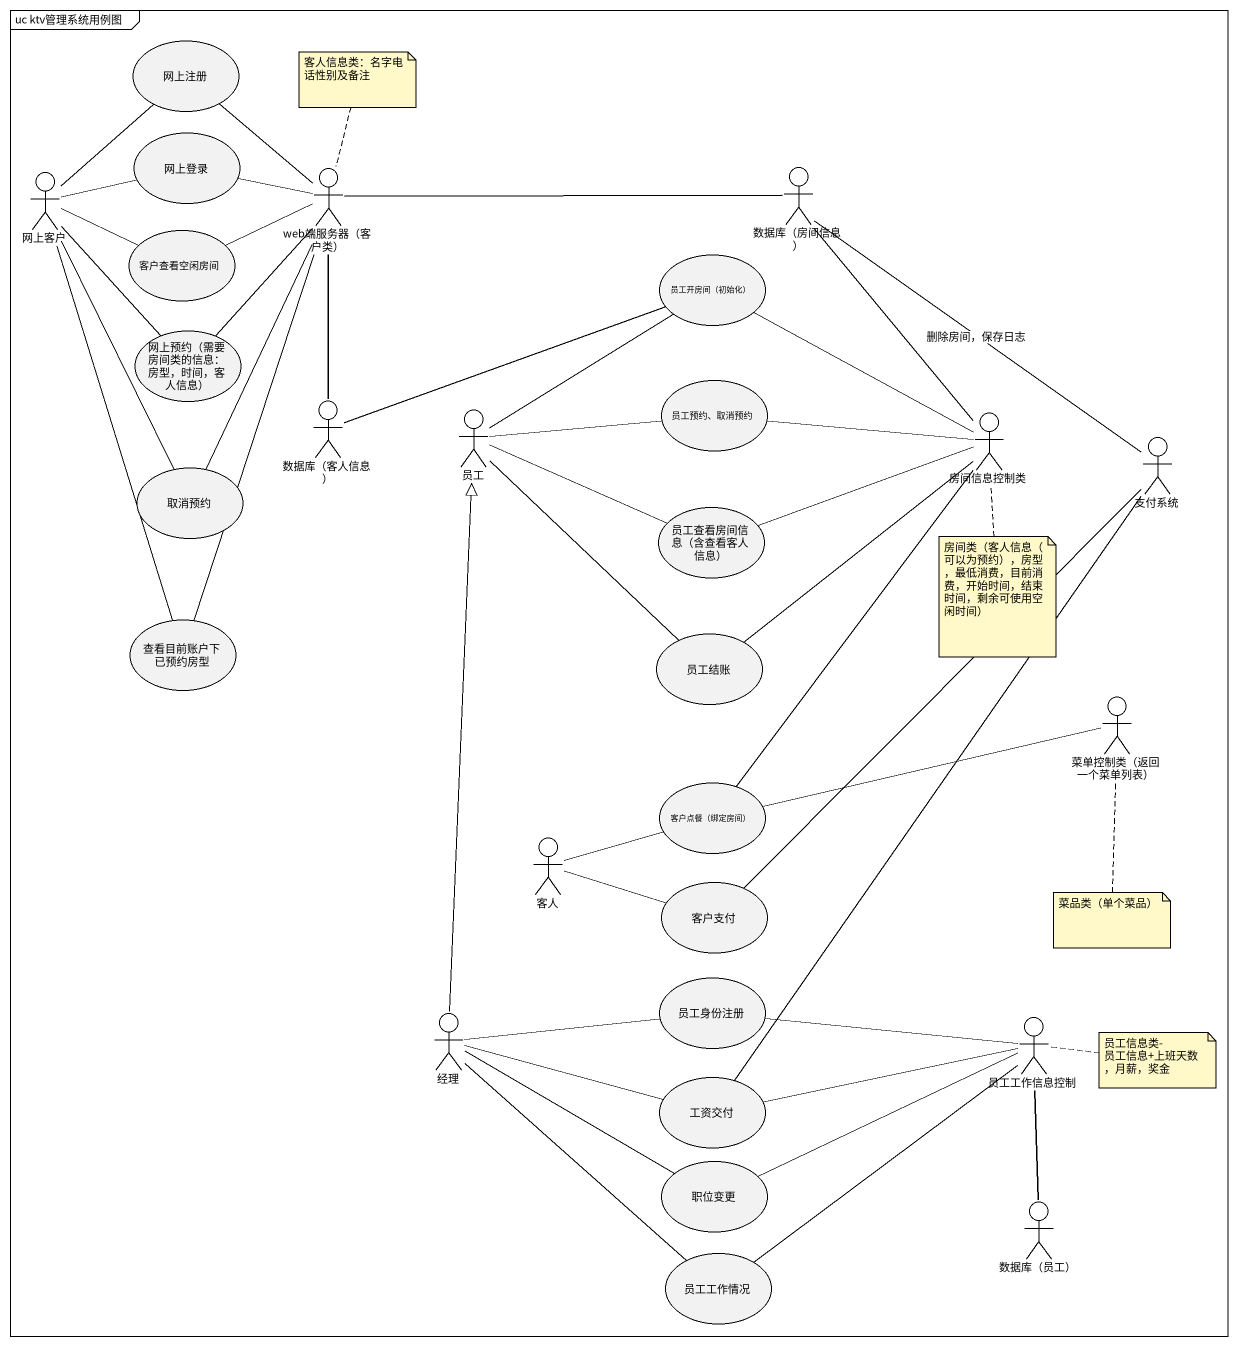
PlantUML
@startuml
mainframe uc ktv管理系统用例图
usecase 网上注册
usecase 网上登录
actor 网上客户
actor "web端服务器（客户类）" as web端服务器_客户类
actor "数据库（房间信息）" as 数据库_房间信息
usecase 客户查看空闲房间
usecase "员工开房间（初始化）" as 员工开房间_初始化
usecase "网上预约（需要房间类的信息：房型，时间，客人信息）" as 网上预约_需要房间类的信息_房型_时间_客人信息
actor "数据库（客人信息）" as 数据库_客人信息
actor 员工
usecase "员工预约、取消预约" as 员工预约_取消预约
actor 房间信息控制类
usecase 取消预约
actor 支付系统
usecase "员工查看房间信息（含查看客人信息）" as 员工查看房间信息_含查看客人信息
usecase 查看目前账户下已预约房型
usecase 员工结账
actor "菜单控制类（返回一个菜单列表）" as 菜单控制类_返回一个菜单列表
usecase "客户点餐（绑定房间）" as 客户点餐_绑定房间
actor 客人
usecase 客户支付
actor 经理
usecase 员工身份注册
actor 员工工作信息控制
usecase 工资交付
usecase 职位变更
actor "数据库（员工）" as 数据库_员工
usecase 员工工作情况
网上注册 -- web端服务器_客户类
网上登录 -right- web端服务器_客户类
网上客户 -up- 网上注册
网上客户 -right- 网上登录
网上客户 -right- 客户查看空闲房间
网上客户 -- 网上预约_需要房间类的信息_房型_时间_客人信息
网上客户 -- 取消预约
网上客户 -- 查看目前账户下已预约房型
web端服务器_客户类 -right- 数据库_房间信息
web端服务器_客户类 -- 数据库_客人信息
数据库_房间信息 -left- web端服务器_客户类
客户查看空闲房间 -right- web端服务器_客户类
员工开房间_初始化 -left- 数据库_客人信息
员工开房间_初始化 -- 房间信息控制类
网上预约_需要房间类的信息_房型_时间_客人信息 -up- web端服务器_客户类
数据库_客人信息 -up- web端服务器_客户类
数据库_客人信息 -right- 员工开房间_初始化
员工 -up- 员工开房间_初始化
员工 -right- 员工预约_取消预约
员工 -right- 员工查看房间信息_含查看客人信息
员工 -- 员工结账
员工预约_取消预约 -right- 房间信息控制类
房间信息控制类 -up- 数据库_房间信息
取消预约 -up- web端服务器_客户类
支付系统 -up- 数据库_房间信息 : 删除房间，保存日志
员工查看房间信息_含查看客人信息 -right- 房间信息控制类
查看目前账户下已预约房型 -up- web端服务器_客户类
员工结账 -up- 房间信息控制类
菜单控制类_返回一个菜单列表 -left- 客户点餐_绑定房间
客户点餐_绑定房间 -up- 房间信息控制类
客户点餐_绑定房间 -left- 客人
客人 -right- 客户支付
客户支付 -up- 支付系统
经理 -up-|> 员工
经理 -right- 员工身份注册
经理 -right- 工资交付
经理 -right- 职位变更
经理 -- 员工工作情况
员工身份注册 -right- 员工工作信息控制
员工工作信息控制 -- 数据库_员工
工资交付 -up- 支付系统
工资交付 -right- 员工工作信息控制
职位变更 -right- 员工工作信息控制
数据库_员工 -up- 员工工作信息控制
员工工作情况 -up- 员工工作信息控制
note top of web端服务器_客户类 : 客人信息类：名字电话性别及备注
note bottom of 房间信息控制类 : 房间类（客人信息（可以为预约），房型，最低消费，目前消费，开始时间，结束时间，剩余可使用空闲时间）
note bottom of 菜单控制类_返回一个菜单列表 : 菜品类（单个菜品）
note right of 员工工作信息控制 : 员工信息类-员工信息+上班天数，月薪，奖金
@enduml
